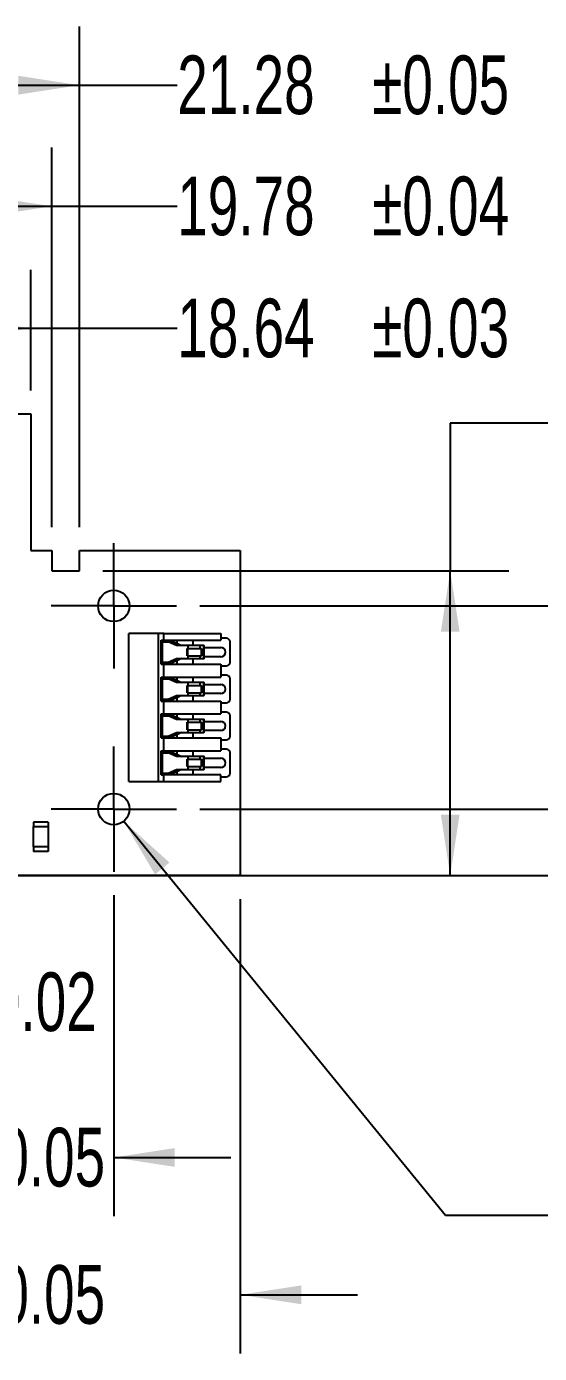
# Model space of a CAD drawing. Extents: x 11 to 421, y 5 to 275.
# Drawn here: x 126.4 to 154.2, y 141.9 to 213.7 of the extents above; entities that cross this region are included whole.
import ezdxf
from ezdxf.enums import TextEntityAlignment as Align

# ---------------------------------------------------------------- set-up
doc = ezdxf.new("R2010")
doc.units = 0
doc.layers.get('0').update_dxf_attribs({"linetype": 'CONTINUOUS'})
doc.dimstyles.new('SLDDIMSTYLE0', dxfattribs={"dimtxt": 3.175, "dimasz": 3.302, "dimexe": 0, "dimexo": 0.0625, "dimgap": 0.79375, "dimtad": 0, "dimtih": 1, "dimtoh": 1, "dimrnd": 1e-09, "dimzin": 4, "dimsah": 1, "dimcen": 0.09, "dimazin": 3, "dimtol": 1, "dimtp": 0.02, "dimtm": 0.02, "dimtfac": 1, "dimtmove": 0, "dimatfit": 3})
doc.dimstyles.new('SLDDIMSTYLE1', dxfattribs={"dimtxt": 3.175, "dimasz": 3.302, "dimexe": 0, "dimexo": 0.0625, "dimgap": 0.79375, "dimtad": 0, "dimtih": 1, "dimtoh": 1, "dimrnd": 1e-09, "dimzin": 12, "dimsah": 1, "dimcen": 0.09, "dimazin": 3, "dimtol": 1, "dimtp": 0.03, "dimtm": 0.03, "dimtfac": 1, "dimtofl": 0, "dimtmove": 0, "dimatfit": 3})
doc.dimstyles.new('SLDDIMSTYLE2', dxfattribs={"dimtxt": 3.175, "dimasz": 3.302, "dimexe": 0, "dimexo": 0.0625, "dimgap": 0.79375, "dimtad": 0, "dimtih": 1, "dimtoh": 1, "dimrnd": 1e-09, "dimzin": 12, "dimsah": 1, "dimcen": 0.09, "dimazin": 3, "dimtol": 1, "dimtp": 0.05, "dimtm": 0.05, "dimtfac": 1, "dimtmove": 0, "dimatfit": 3})
doc.dimstyles.new('SLDDIMSTYLE4', dxfattribs={"dimtxt": 3.175, "dimasz": 3.302, "dimexe": 0, "dimexo": 0.0625, "dimgap": 0.79375, "dimtad": 0, "dimtih": 1, "dimtoh": 1, "dimrnd": 1e-09, "dimzin": 12, "dimsah": 1, "dimcen": 0.09, "dimazin": 3, "dimtol": 1, "dimtp": 0.04, "dimtm": 0.04, "dimtfac": 1, "dimtofl": 0, "dimtmove": 0, "dimatfit": 3})
doc.dimstyles.new('SLDDIMSTYLE5', dxfattribs={"dimtxt": 3.175, "dimasz": 3.302, "dimexe": 0, "dimexo": 0.0625, "dimgap": 0.79375, "dimtad": 0, "dimtih": 1, "dimtoh": 1, "dimrnd": 1e-09, "dimzin": 12, "dimsah": 1, "dimcen": 0.09, "dimazin": 3, "dimtol": 1, "dimtp": 0.05, "dimtm": 0.05, "dimtfac": 1, "dimtofl": 0, "dimtmove": 0, "dimatfit": 3})
doc.dimstyles.new('SLDDIMSTYLE6', dxfattribs={"dimtxt": 3.175, "dimasz": 3.302, "dimexe": 0, "dimexo": 0.0625, "dimgap": 0.79375, "dimtad": 0, "dimtih": 1, "dimtoh": 1, "dimrnd": 1e-09, "dimzin": 4, "dimsah": 1, "dimcen": 0.09, "dimazin": 3, "dimtol": 1, "dimtp": 0.05, "dimtm": 0.05, "dimtfac": 1, "dimtmove": 0, "dimatfit": 3})
doc.dimstyles.new('SLDDIMSTYLE7', dxfattribs={"dimtxt": 3.175, "dimasz": 3.302, "dimexe": 0, "dimexo": 0.0625, "dimgap": 0.79375, "dimtad": 0, "dimtih": 1, "dimtoh": 1, "dimrnd": 1e-09, "dimzin": 4, "dimsah": 1, "dimcen": 0.09, "dimazin": 3, "dimtol": 1, "dimtp": 0.05, "dimtm": 0.05, "dimtfac": 1, "dimtofl": 0, "dimtmove": 0, "dimatfit": 3})
doc.dimstyles.new('SLDDIMSTYLE8', dxfattribs={"dimtxt": 3.175, "dimasz": 3.302, "dimexe": 0, "dimexo": 0.0625, "dimgap": 0.79375, "dimtad": 0, "dimtih": 1, "dimtoh": 1, "dimrnd": 1e-09, "dimzin": 4, "dimsah": 1, "dimcen": 0.09, "dimazin": 3, "dimtol": 1, "dimtp": 0.03, "dimtm": 0.03, "dimtfac": 1, "dimtmove": 0, "dimatfit": 3})
doc.dimstyles.new('SLDDIMSTYLE9', dxfattribs={"dimtxt": 3.175, "dimasz": 3.302, "dimexe": 0, "dimexo": 0.0625, "dimgap": 0.79375, "dimtad": 0, "dimtih": 1, "dimtoh": 1, "dimrnd": 1e-09, "dimzin": 12, "dimsah": 1, "dimcen": 0, "dimazin": 3, "dimtfac": 1, "dimtofl": 0, "dimtmove": 0, "dimatfit": 3})

# ---------------------------------------------------------------- blocks, each defined once
blk = doc.blocks.new('_D')
at = {"color": 7, "linetype": 'CONTINUOUS'}
for p, q in [((107.973, 166.464), (107.973, 157.709)), ((109.473, 166.464), (109.473, 157.709)), ((107.973, 160.884), (101.623, 160.884)), ((109.473, 160.884), (114.565, 160.884))]:
    blk.add_line(p, q, dxfattribs=at)
for points in [[(107.973, 160.884), (104.671, 161.392), (104.671, 160.376)], [(109.473, 160.884), (112.775, 160.376), (112.775, 161.392)]]:
    blk.add_solid(points, dxfattribs=at)
at = {"color": 7, "linetype": 'CONTINUOUS', "width": 0.7}
for s, p in [('1.50', (114.565, 158.364, 0.426)), ('±0.02', (122.776, 158.364, 0.426))]:
    blk.add_text(s, height=3.175, dxfattribs=at).set_placement(p, align=Align.BOTTOM_LEFT)
blk = doc.blocks.new('_D_2')
at = {"color": 7, "linetype": 'CONTINUOUS'}
for p, q in [((107.973, 166.464), (107.973, 141.859)), ((137.963, 166.464), (137.963, 141.859)), ((107.973, 145.034), (101.623, 145.034)), ((137.963, 145.034), (144.313, 145.034))]:
    blk.add_line(p, q, dxfattribs=at)
for points in [[(107.973, 145.034), (104.671, 145.542), (104.671, 144.526)], [(137.963, 145.034), (141.265, 144.526), (141.265, 145.542)]]:
    blk.add_solid(points, dxfattribs=at)
at = {"color": 7, "linetype": 'CONTINUOUS', "width": 0.7}
for s, p in [('29.99', (112.674, 142.514, 0.426)), ('±0.05', (123.231, 142.514, 0.426))]:
    blk.add_text(s, height=3.175, dxfattribs=at).set_placement(p, align=Align.BOTTOM_LEFT)
blk = doc.blocks.new('_D_4')
at = {"color": 7, "linetype": 'CONTINUOUS'}
for p, q in [((107.973, 170.104), (107.973, 200.541)), ((126.613, 194.004), (126.613, 200.541)), ((107.973, 197.366), (126.613, 197.366)), ((126.613, 197.366), (134.555, 197.366))]:
    blk.add_line(p, q, dxfattribs=at)
for points in [[(107.973, 197.366), (111.275, 196.858), (111.275, 197.874)], [(126.613, 197.366), (123.311, 197.874), (123.311, 196.858)]]:
    blk.add_solid(points, dxfattribs=at)
at = {"color": 7, "linetype": 'CONTINUOUS', "width": 0.7}
for s, p in [('18.64', (134.555, 194.845, 0.426)), ('±0.03', (145.112, 194.845, 0.426))]:
    blk.add_text(s, height=3.175, dxfattribs=at).set_placement(p, align=Align.BOTTOM_LEFT)
blk = doc.blocks.new('_D_5')
at = {"color": 7, "linetype": 'CONTINUOUS'}
for p, q in [((107.973, 170.104), (107.973, 207.148)), ((127.753, 186.604), (127.753, 207.148)), ((107.973, 203.973), (127.753, 203.973)), ((127.753, 203.973), (134.555, 203.973))]:
    blk.add_line(p, q, dxfattribs=at)
for points in [[(107.973, 203.973), (111.275, 203.465), (111.275, 204.481)], [(127.753, 203.973), (124.451, 204.481), (124.451, 203.465)]]:
    blk.add_solid(points, dxfattribs=at)
at = {"color": 7, "linetype": 'CONTINUOUS', "width": 0.7}
for s, p in [('19.78', (134.555, 201.453, 0.426)), ('±0.04', (145.112, 201.453, 0.426))]:
    blk.add_text(s, height=3.175, dxfattribs=at).set_placement(p, align=Align.BOTTOM_LEFT)
blk = doc.blocks.new('_D_6')
at = {"color": 7, "linetype": 'CONTINUOUS'}
for p, q in [((107.973, 170.104), (107.973, 213.705)), ((129.253, 186.604), (129.253, 213.705)), ((107.973, 210.53), (129.253, 210.53)), ((129.253, 210.53), (134.555, 210.53))]:
    blk.add_line(p, q, dxfattribs=at)
for points in [[(107.973, 210.53), (111.275, 210.022), (111.275, 211.038)], [(129.253, 210.53), (125.951, 211.038), (125.951, 210.022)]]:
    blk.add_solid(points, dxfattribs=at)
at = {"color": 7, "linetype": 'CONTINUOUS', "width": 0.7}
for s, p in [('21.28', (134.555, 208.01, 0.426)), ('±0.05', (145.112, 208.01, 0.426))]:
    blk.add_text(s, height=3.175, dxfattribs=at).set_placement(p, align=Align.BOTTOM_LEFT)
blk = doc.blocks.new('_D_10')
at = {"color": 7, "linetype": 'CONTINUOUS'}
for p, q in [((155.688, 192.235), (149.338, 192.235)), ((149.338, 192.235), (149.338, 184.234)), ((130.523, 184.234), (152.513, 184.234)), ((149.338, 167.734), (149.338, 184.234)), ((109.243, 167.734), (152.513, 167.734))]:
    blk.add_line(p, q, dxfattribs=at)
for points in [[(149.338, 184.234), (148.83, 180.932), (149.846, 180.932)], [(149.338, 167.734), (149.846, 171.036), (148.83, 171.036)]]:
    blk.add_solid(points, dxfattribs=at)
at = {"color": 7, "linetype": 'CONTINUOUS', "width": 0.7}
for s, p in [('16.50', (155.688, 189.715, 0.426)), ('±0.05', (166.245, 189.715, 0.426))]:
    blk.add_text(s, height=3.175, dxfattribs=at).set_placement(p, align=Align.BOTTOM_LEFT)
blk = doc.blocks.new('_D_11')
at = {"color": 7, "linetype": 'CONTINUOUS'}
for p, q in [((158.469, 171.334), (158.469, 177.684)), ((135.773, 171.334), (161.644, 171.334)), ((109.243, 167.734), (161.644, 167.734)), ((158.469, 157.706), (158.469, 167.734)), ((164.819, 157.706), (158.469, 157.706))]:
    blk.add_line(p, q, dxfattribs=at)
for points in [[(158.469, 171.334), (158.977, 174.636), (157.961, 174.636)], [(158.469, 167.734), (157.961, 164.432), (158.977, 164.432)]]:
    blk.add_solid(points, dxfattribs=at)
for s, width, p in [('2 X ', 0.525, (164.819, 155.185, 0.426)), ('3.60', 0.7, (172.091, 155.185, 0.426)), ('±0.03', 0.7, (180.302, 155.185, 0.426))]:
    blk.add_text(s, height=3.175, dxfattribs=dict(at, width=width)).set_placement(p, align=Align.BOTTOM_LEFT)
blk = doc.blocks.new('_D_12')
at = {"color": 7, "linetype": 'CONTINUOUS'}
for p, q in [((179.469, 182.334), (179.469, 188.684)), ((135.773, 182.334), (182.644, 182.334)), ((109.243, 167.734), (182.644, 167.734)), ((179.469, 167.734), (179.469, 161.384))]:
    blk.add_line(p, q, dxfattribs=at)
for points in [[(179.469, 182.334), (179.977, 185.636), (178.961, 185.636)], [(179.469, 167.734), (178.961, 164.432), (179.977, 164.432)]]:
    blk.add_solid(points, dxfattribs=at)
for s, width, p in [('2 X ', 0.525, (165.287, 171.075, 0.426)), ('14.60', 0.7, (172.559, 171.075, 0.426)), ('±0.05', 0.7, (183.116, 171.075, 0.426))]:
    blk.add_text(s, height=3.175, dxfattribs=dict(at, width=width)).set_placement(p, align=Align.BOTTOM_LEFT)
blk = doc.blocks.new('_D_13')
at = {"color": 7, "linetype": 'CONTINUOUS'}
for p, q in [((131.651, 170.676), (149.076, 149.347)), ((149.076, 149.347), (155.426, 149.347))]:
    blk.add_line(p, q, dxfattribs=at)
blk.add_solid([(131.651, 170.676), (133.346, 167.797), (134.133, 168.44)], dxfattribs=at)
for s, width, p in [('4 X ', 0.525, (155.426, 146.851, 0.426)), ('%%c', 0.7, (162.698, 146.803, 0.426)), ('1.80', 0.7, (167.486, 146.851, 0.426)), ('0.02', 0.7, (178.721, 146.851, 0.426)), ('%%p', 0.7, (175.697, 146.803, 0.426))]:
    blk.add_text(s, height=3.175, dxfattribs=dict(at, width=width)).set_placement(p, align=Align.BOTTOM_LEFT)
blk = doc.blocks.new('_D_15')
at = {"color": 7, "linetype": 'CONTINUOUS'}
for p, q in [((107.973, 166.464), (107.973, 149.295)), ((131.113, 166.674), (131.113, 149.295)), ((107.973, 152.47), (101.623, 152.47)), ((131.113, 152.47), (137.463, 152.47))]:
    blk.add_line(p, q, dxfattribs=at)
for points in [[(107.973, 152.47), (104.671, 152.978), (104.671, 151.962)], [(131.113, 152.47), (134.415, 151.962), (134.415, 152.978)]]:
    blk.add_solid(points, dxfattribs=at)
at = {"color": 7, "linetype": 'CONTINUOUS', "width": 0.7}
for s, p in [('23.14', (112.674, 149.949, 0.426)), ('±0.05', (123.231, 149.949, 0.426))]:
    blk.add_text(s, height=3.175, dxfattribs=at).set_placement(p, align=Align.BOTTOM_LEFT)
blk = doc.blocks.new('SW_CENTERMARKSYMBOL_2')
at = {"color": 0, "linetype": 'CONTINUOUS'}
for p, q in [((0, 2.54), (0, 3.39)), ((0, 0), (0, 2.54)), ((-2.54, 0), (-3.39, 0)), ((0, 0), (-2.54, 0)), ((0, 0), (0, -2.54)), ((0, 0), (2.54, 0)), ((2.54, 0), (3.39, 0)), ((0, -2.54), (0, -3.39))]:
    blk.add_line(p, q, dxfattribs=at)
blk = doc.blocks.new('SW_CENTERMARKSYMBOL_3')
at = {"color": 0, "linetype": 'CONTINUOUS'}
for p, q in [((0, 2.54), (0, 3.39)), ((0, 0), (0, 2.54)), ((-2.54, 0), (-3.39, 0)), ((0, 0), (-2.54, 0)), ((0, 0), (0, -2.54)), ((0, 0), (2.54, 0)), ((2.54, 0), (3.39, 0)), ((0, -2.54), (0, -3.39))]:
    blk.add_line(p, q, dxfattribs=at)

msp = doc.modelspace()

# ---------------------------------------------------------------- linework, layer by layer
at = {"color": 7, "linetype": 'CONTINUOUS'}
for p, q in [((110.613, 192.734), (126.613, 192.734)), ((126.613, 192.734), (126.613, 185.334)), ((126.613, 185.334), (127.753, 185.334)), ((127.753, 185.334), (127.753, 184.234)), ((129.253, 184.234), (129.253, 185.334)), ((129.253, 185.334), (137.963, 185.334)), ((137.963, 185.334), (137.963, 167.734)), ((127.753, 184.234), (129.253, 184.234)), ((131.933, 172.834), (131.933, 180.834)), ((133.533, 180.834), (131.933, 180.834)), ((133.533, 172.834), (133.533, 180.834)), ((133.833, 180.834), (133.533, 180.834)), ((133.683, 180.484), (133.833, 180.484)), ((133.683, 179.184), (133.683, 180.484)), ((133.683, 180.384), (133.741, 180.384)), ((133.723, 180.384), (133.723, 180.484)), ((133.741, 180.384), (133.741, 179.284)), ((133.741, 180.384), (134.061, 180.384)), ((133.833, 180.484), (133.833, 180.834)), ((133.833, 180.834), (136.913, 180.834)), ((133.833, 180.484), (136.913, 180.484)), ((134.02, 180.484), (133.943, 180.384)), ((134.518, 180.184), (134.061, 180.384)), ((134.061, 180.384), (134.343, 180.384)), ((134.343, 180.384), (134.8, 180.184)), ((134.543, 180.296), (134.543, 180.484)), ((135.393, 180.384), (135.393, 180.184)), ((136.913, 180.834), (136.913, 180.484)), ((137.213, 180.584), (136.913, 180.584)), ((137.413, 179.284), (137.413, 180.384)), ((135.15, 180.184), (134.518, 180.184)), ((135.085, 179.634), (135.085, 180.034)), ((135.085, 180.034), (135.118, 180.034)), ((135.085, 179.634), (135.118, 179.634)), ((135.118, 179.634), (135.118, 180.034)), ((135.118, 180.034), (135.845, 180.034)), ((135.118, 179.634), (135.845, 179.634)), ((135.15, 180.034), (135.15, 180.184)), ((135.797, 180.184), (135.15, 180.184)), ((135.15, 179.484), (135.15, 179.634)), ((135.797, 180.034), (135.797, 180.184)), ((135.986, 180.184), (135.797, 180.184)), ((135.797, 179.484), (135.797, 179.634)), ((135.845, 180.034), (135.845, 179.634)), ((135.845, 180.034), (135.862, 180.034)), ((135.845, 179.634), (135.862, 179.634)), ((135.862, 180.034), (135.862, 179.634)), ((135.986, 179.484), (135.986, 180.184)), ((135.998, 180.184), (135.986, 180.184)), ((136.013, 179.53), (136.013, 180.136)), ((136.013, 180.084), (136.913, 180.084)), ((133.683, 179.284), (133.741, 179.284)), ((133.683, 179.184), (133.833, 179.184)), ((133.723, 179.184), (133.723, 179.284)), ((133.741, 179.284), (134.061, 179.284)), ((133.833, 178.484), (133.833, 179.184)), ((133.833, 179.184), (136.913, 179.184)), ((133.943, 179.284), (134.02, 179.184)), ((134.061, 179.284), (134.518, 179.484)), ((134.061, 179.284), (134.343, 179.284)), ((134.8, 179.484), (134.343, 179.284)), ((134.518, 179.484), (135.15, 179.484)), ((134.543, 179.184), (134.543, 179.371)), ((135.15, 179.484), (135.797, 179.484)), ((135.393, 179.484), (135.393, 179.284)), ((135.797, 179.484), (135.986, 179.484)), ((135.986, 179.484), (135.998, 179.484)), ((136.913, 179.584), (136.013, 179.584)), ((136.913, 179.184), (136.913, 178.484)), ((136.913, 179.084), (137.213, 179.084)), ((133.683, 178.484), (133.833, 178.484)), ((133.683, 177.184), (133.683, 178.484)), ((133.683, 178.384), (133.741, 178.384)), ((133.723, 178.384), (133.723, 178.484)), ((133.741, 178.384), (133.741, 177.284)), ((133.741, 178.384), (134.061, 178.384)), ((133.833, 178.484), (136.913, 178.484)), ((134.02, 178.484), (133.943, 178.384)), ((134.518, 178.184), (134.061, 178.384)), ((134.061, 178.384), (134.343, 178.384)), ((134.343, 178.384), (134.8, 178.184)), ((135.15, 178.184), (134.518, 178.184)), ((134.543, 178.296), (134.543, 178.484)), ((135.15, 178.034), (135.15, 178.184)), ((135.797, 178.184), (135.15, 178.184)), ((135.393, 178.384), (135.393, 178.184)), ((135.797, 178.034), (135.797, 178.184)), ((135.986, 178.184), (135.797, 178.184)), ((135.986, 177.484), (135.986, 178.184)), ((135.998, 178.184), (135.986, 178.184)), ((137.213, 178.584), (136.913, 178.584)), ((137.413, 177.284), (137.413, 178.384)), ((134.061, 177.284), (134.518, 177.484)), ((134.8, 177.484), (134.343, 177.284)), ((134.518, 177.484), (135.15, 177.484)), ((135.085, 177.634), (135.085, 178.034)), ((135.085, 178.034), (135.118, 178.034)), ((135.085, 177.634), (135.118, 177.634)), ((135.118, 177.634), (135.118, 178.034)), ((135.118, 178.034), (135.845, 178.034)), ((135.118, 177.634), (135.845, 177.634)), ((135.15, 177.484), (135.15, 177.634)), ((135.15, 177.484), (135.797, 177.484)), ((135.393, 177.484), (135.393, 177.284)), ((135.797, 177.484), (135.797, 177.634)), ((135.797, 177.484), (135.986, 177.484)), ((135.845, 178.034), (135.845, 177.634)), ((135.845, 178.034), (135.862, 178.034)), ((135.845, 177.634), (135.862, 177.634)), ((135.862, 178.034), (135.862, 177.634)), ((135.986, 177.484), (135.998, 177.484)), ((136.013, 177.53), (136.013, 178.136)), ((136.013, 178.084), (136.913, 178.084)), ((136.913, 177.584), (136.013, 177.584)), ((133.683, 177.284), (133.741, 177.284)), ((133.683, 177.184), (133.833, 177.184)), ((133.723, 177.184), (133.723, 177.284)), ((133.741, 177.284), (134.061, 177.284)), ((133.833, 176.484), (133.833, 177.184)), ((133.833, 177.184), (136.913, 177.184)), ((133.943, 177.284), (134.02, 177.184)), ((134.061, 177.284), (134.343, 177.284)), ((134.543, 177.184), (134.543, 177.371)), ((136.913, 177.184), (136.913, 176.484)), ((136.913, 177.084), (137.213, 177.084)), ((133.683, 176.484), (133.833, 176.484)), ((133.683, 175.184), (133.683, 176.484)), ((133.683, 176.384), (133.741, 176.384)), ((133.723, 176.384), (133.723, 176.484)), ((133.741, 176.384), (133.741, 175.284)), ((133.741, 176.384), (134.061, 176.384)), ((133.833, 176.484), (136.913, 176.484)), ((134.02, 176.484), (133.943, 176.384)), ((134.518, 176.184), (134.061, 176.384)), ((134.061, 176.384), (134.343, 176.384)), ((134.343, 176.384), (134.8, 176.184)), ((135.15, 176.184), (134.518, 176.184)), ((134.543, 176.296), (134.543, 176.484)), ((135.085, 175.634), (135.085, 176.034)), ((135.085, 176.034), (135.118, 176.034)), ((135.118, 175.634), (135.118, 176.034)), ((135.118, 176.034), (135.845, 176.034)), ((135.15, 176.034), (135.15, 176.184)), ((135.797, 176.184), (135.15, 176.184)), ((135.393, 176.384), (135.393, 176.184)), ((135.797, 176.034), (135.797, 176.184)), ((135.986, 176.184), (135.797, 176.184)), ((135.845, 176.034), (135.845, 175.634)), ((135.845, 176.034), (135.862, 176.034)), ((135.862, 176.034), (135.862, 175.634)), ((135.986, 175.484), (135.986, 176.184)), ((135.998, 176.184), (135.986, 176.184)), ((136.013, 175.53), (136.013, 176.136)), ((136.013, 176.084), (136.913, 176.084)), ((137.213, 176.584), (136.913, 176.584)), ((137.413, 175.284), (137.413, 176.384)), ((134.061, 175.284), (134.518, 175.484)), ((134.8, 175.484), (134.343, 175.284)), ((134.518, 175.484), (135.15, 175.484)), ((134.543, 175.184), (134.543, 175.371)), ((135.085, 175.634), (135.118, 175.634)), ((135.118, 175.634), (135.845, 175.634)), ((135.15, 175.484), (135.15, 175.634)), ((135.15, 175.484), (135.797, 175.484)), ((135.393, 175.484), (135.393, 175.284)), ((135.797, 175.484), (135.797, 175.634)), ((135.797, 175.484), (135.986, 175.484)), ((135.845, 175.634), (135.862, 175.634)), ((135.986, 175.484), (135.998, 175.484)), ((136.913, 175.584), (136.013, 175.584)), ((133.683, 175.284), (133.741, 175.284)), ((133.683, 175.184), (133.833, 175.184)), ((133.723, 175.184), (133.723, 175.284)), ((133.741, 175.284), (134.061, 175.284)), ((133.833, 174.484), (133.833, 175.184)), ((133.833, 175.184), (136.913, 175.184)), ((133.943, 175.284), (134.02, 175.184)), ((134.061, 175.284), (134.343, 175.284)), ((136.913, 175.184), (136.913, 174.484)), ((136.913, 175.084), (137.213, 175.084)), ((133.683, 174.484), (133.833, 174.484)), ((133.683, 173.184), (133.683, 174.484)), ((133.683, 174.384), (133.741, 174.384)), ((133.723, 174.384), (133.723, 174.484)), ((133.741, 174.384), (133.741, 173.284)), ((133.741, 174.384), (134.061, 174.384)), ((133.833, 174.484), (136.913, 174.484)), ((134.02, 174.484), (133.943, 174.384)), ((134.518, 174.184), (134.061, 174.384)), ((134.061, 174.384), (134.343, 174.384)), ((134.343, 174.384), (134.8, 174.184)), ((135.15, 174.184), (134.518, 174.184)), ((134.543, 174.296), (134.543, 174.484)), ((135.085, 173.634), (135.085, 174.034)), ((135.085, 174.034), (135.118, 174.034)), ((135.118, 173.634), (135.118, 174.034)), ((135.118, 174.034), (135.845, 174.034)), ((135.15, 174.034), (135.15, 174.184)), ((135.797, 174.184), (135.15, 174.184)), ((135.393, 174.384), (135.393, 174.184)), ((135.797, 174.034), (135.797, 174.184)), ((135.986, 174.184), (135.797, 174.184)), ((135.845, 174.034), (135.845, 173.634)), ((135.845, 174.034), (135.862, 174.034)), ((135.862, 174.034), (135.862, 173.634)), ((135.986, 173.484), (135.986, 174.184)), ((135.998, 174.184), (135.986, 174.184)), ((136.013, 173.53), (136.013, 174.136)), ((136.013, 174.084), (136.913, 174.084)), ((137.213, 174.584), (136.913, 174.584)), ((137.413, 173.284), (137.413, 174.384)), ((133.683, 173.284), (133.741, 173.284)), ((133.683, 173.184), (133.833, 173.184)), ((133.723, 173.184), (133.723, 173.284)), ((133.741, 173.284), (134.061, 173.284)), ((133.833, 172.834), (133.833, 173.184)), ((136.913, 173.184), (133.833, 173.184)), ((133.943, 173.284), (134.02, 173.184)), ((134.061, 173.284), (134.518, 173.484)), ((134.061, 173.284), (134.343, 173.284)), ((134.8, 173.484), (134.343, 173.284)), ((134.518, 173.484), (135.15, 173.484)), ((134.543, 173.184), (134.543, 173.371)), ((135.085, 173.634), (135.118, 173.634)), ((135.118, 173.634), (135.845, 173.634)), ((135.15, 173.484), (135.15, 173.634)), ((135.15, 173.484), (135.797, 173.484)), ((135.393, 173.484), (135.393, 173.284)), ((135.797, 173.484), (135.797, 173.634)), ((135.797, 173.484), (135.986, 173.484)), ((135.845, 173.634), (135.862, 173.634)), ((135.986, 173.484), (135.998, 173.484)), ((136.913, 173.584), (136.013, 173.584)), ((136.913, 172.834), (136.913, 173.184)), ((131.933, 172.834), (133.533, 172.834)), ((133.533, 172.834), (133.833, 172.834)), ((133.833, 172.834), (136.913, 172.834)), ((136.913, 173.084), (137.213, 173.084)), ((127.563, 170.634), (126.763, 170.634)), ((126.763, 170.634), (126.763, 170.384)), ((126.763, 170.384), (127.563, 170.384)), ((126.763, 169.284), (126.763, 170.384)), ((127.563, 170.634), (127.563, 170.384)), ((127.563, 170.384), (127.563, 169.284)), ((127.563, 169.284), (126.763, 169.284)), ((126.763, 169.284), (126.763, 169.034)), ((127.563, 169.034), (126.763, 169.034)), ((127.563, 169.284), (127.563, 169.034)), ((137.963, 167.734), (124.263, 167.734))]:
    msp.add_line(p, q, dxfattribs=at)
for points in [[(136.012, 180.136), (136.013, 180.147), (136.007, 180.178), (135.998, 180.184)], [(135.998, 179.484), (136.01, 179.496), (136.013, 179.53)], [(136.012, 178.136), (136.013, 178.147), (136.007, 178.178), (135.998, 178.184)], [(135.998, 177.484), (136.01, 177.496), (136.013, 177.53)], [(136.012, 176.136), (136.013, 176.147), (136.007, 176.178), (135.998, 176.184)], [(135.998, 175.484), (136.01, 175.496), (136.013, 175.53)], [(136.012, 174.136), (136.013, 174.147), (136.007, 174.178), (135.998, 174.184)], [(135.998, 173.484), (136.01, 173.496), (136.013, 173.53)]]:
    msp.add_lwpolyline(points, dxfattribs=at)
for centre in [(131.113, 182.334), (131.113, 171.334)]:
    msp.add_circle(centre, 0.85, dxfattribs=at)
for centre, radius, start, end in [((135.593, 180.384), 0.2, 150, 180), ((137.213, 180.384), 0.2, 0, 90), ((136.913, 179.834), 0.25, 270, 90), ((135.593, 179.284), 0.2, 180, 210), ((137.213, 179.284), 0.2, 270, 0), ((135.593, 178.384), 0.2, 150, 180), ((137.213, 178.384), 0.2, 0, 90), ((136.913, 177.834), 0.25, 270, 90), ((135.593, 177.284), 0.2, 180, 210), ((137.213, 177.284), 0.2, 270, 0), ((135.593, 176.384), 0.2, 150, 180), ((136.913, 175.834), 0.25, 270, 90), ((137.213, 176.384), 0.2, 0, 90), ((135.593, 175.284), 0.2, 180, 210), ((137.213, 175.284), 0.2, 270, 0), ((135.593, 174.384), 0.2, 150, 180), ((136.913, 173.834), 0.25, 270, 90), ((137.213, 174.384), 0.2, 0, 90), ((135.593, 173.284), 0.2, 180, 210), ((137.213, 173.284), 0.2, 270, 0)]:
    msp.add_arc(centre, radius, start, end, dxfattribs=at)

# ---------------------------------------------------------------- block references
for name, p in [('SW_CENTERMARKSYMBOL_2', (131.113, 182.334)), ('SW_CENTERMARKSYMBOL_3', (131.113, 171.334))]:
    msp.add_blockref(name, p, dxfattribs=at)

# ---------------------------------------------------------------- dimensions: what is measured, and where the dimension line sits
for base, p1, p2, dimstyle, picture, middle in [((129.253, 210.53), (107.973, 168.834), (129.253, 185.334), 'SLDDIMSTYLE5', '_D_6', (145.101, 210.53)), ((127.753, 203.973), (107.973, 168.834), (127.753, 185.334), 'SLDDIMSTYLE4', '_D_5', (145.101, 203.973)), ((126.613, 197.366), (107.973, 168.834), (126.613, 192.734), 'SLDDIMSTYLE1', '_D_4', (145.101, 197.366)), ((131.113, 152.47), (107.973, 167.734), (131.113, 167.944), 'SLDDIMSTYLE2', '_D_15', (123.22, 152.47)), ((109.473, 160.884), (107.973, 167.734), (109.473, 167.734), 'SLDDIMSTYLE0', '_D', (123.938, 160.884)), ((137.963, 145.034), (107.973, 167.734), (137.963, 167.734), 'SLDDIMSTYLE2', '_D_2', (123.22, 145.034))]:
    dim = msp.add_linear_dim(base=base, p1=p1, p2=p2, dimstyle=dimstyle, dxfattribs=at)
    dim.commit()
    dim.dimension.update_dxf_attribs({"geometry": picture, "text_midpoint": middle, "dimtype": 160})
dim = msp.add_linear_dim(base=(149.338, 184.234), p1=(107.973, 167.734), p2=(129.253, 184.234), angle=90, dimstyle='SLDDIMSTYLE7', dxfattribs=at)
dim.commit()
dim.dimension.update_dxf_attribs({"geometry": '_D_10', "text_midpoint": (149.338, 192.235), "dimtype": 160})
for base, p2, dimstyle, picture, middle in [((179.469, 182.334), (134.503, 182.334), 'SLDDIMSTYLE6', '_D_12', (179.469, 173.595)), ((158.469, 171.334), (134.503, 171.334), 'SLDDIMSTYLE8', '_D_11', (158.469, 157.706))]:
    dim = msp.add_linear_dim(base=base, p1=(107.973, 167.734), p2=p2, angle=90, text='2 X <>', dimstyle=dimstyle, dxfattribs=at)
    dim.commit()
    dim.dimension.update_dxf_attribs({"geometry": picture, "text_midpoint": middle, "dimtype": 160})
dim = msp.add_diameter_dim_2p(p1=(130.575, 171.992), p2=(131.651, 170.676), text='4 X %%c1.80%%p0.02', dimstyle='SLDDIMSTYLE9', dxfattribs=at)
dim.commit()
dim.dimension.update_dxf_attribs({"geometry": '_D_13', "text_midpoint": (171.179, 149.347), "dimtype": 163})

doc.saveas('drawing.dxf')
